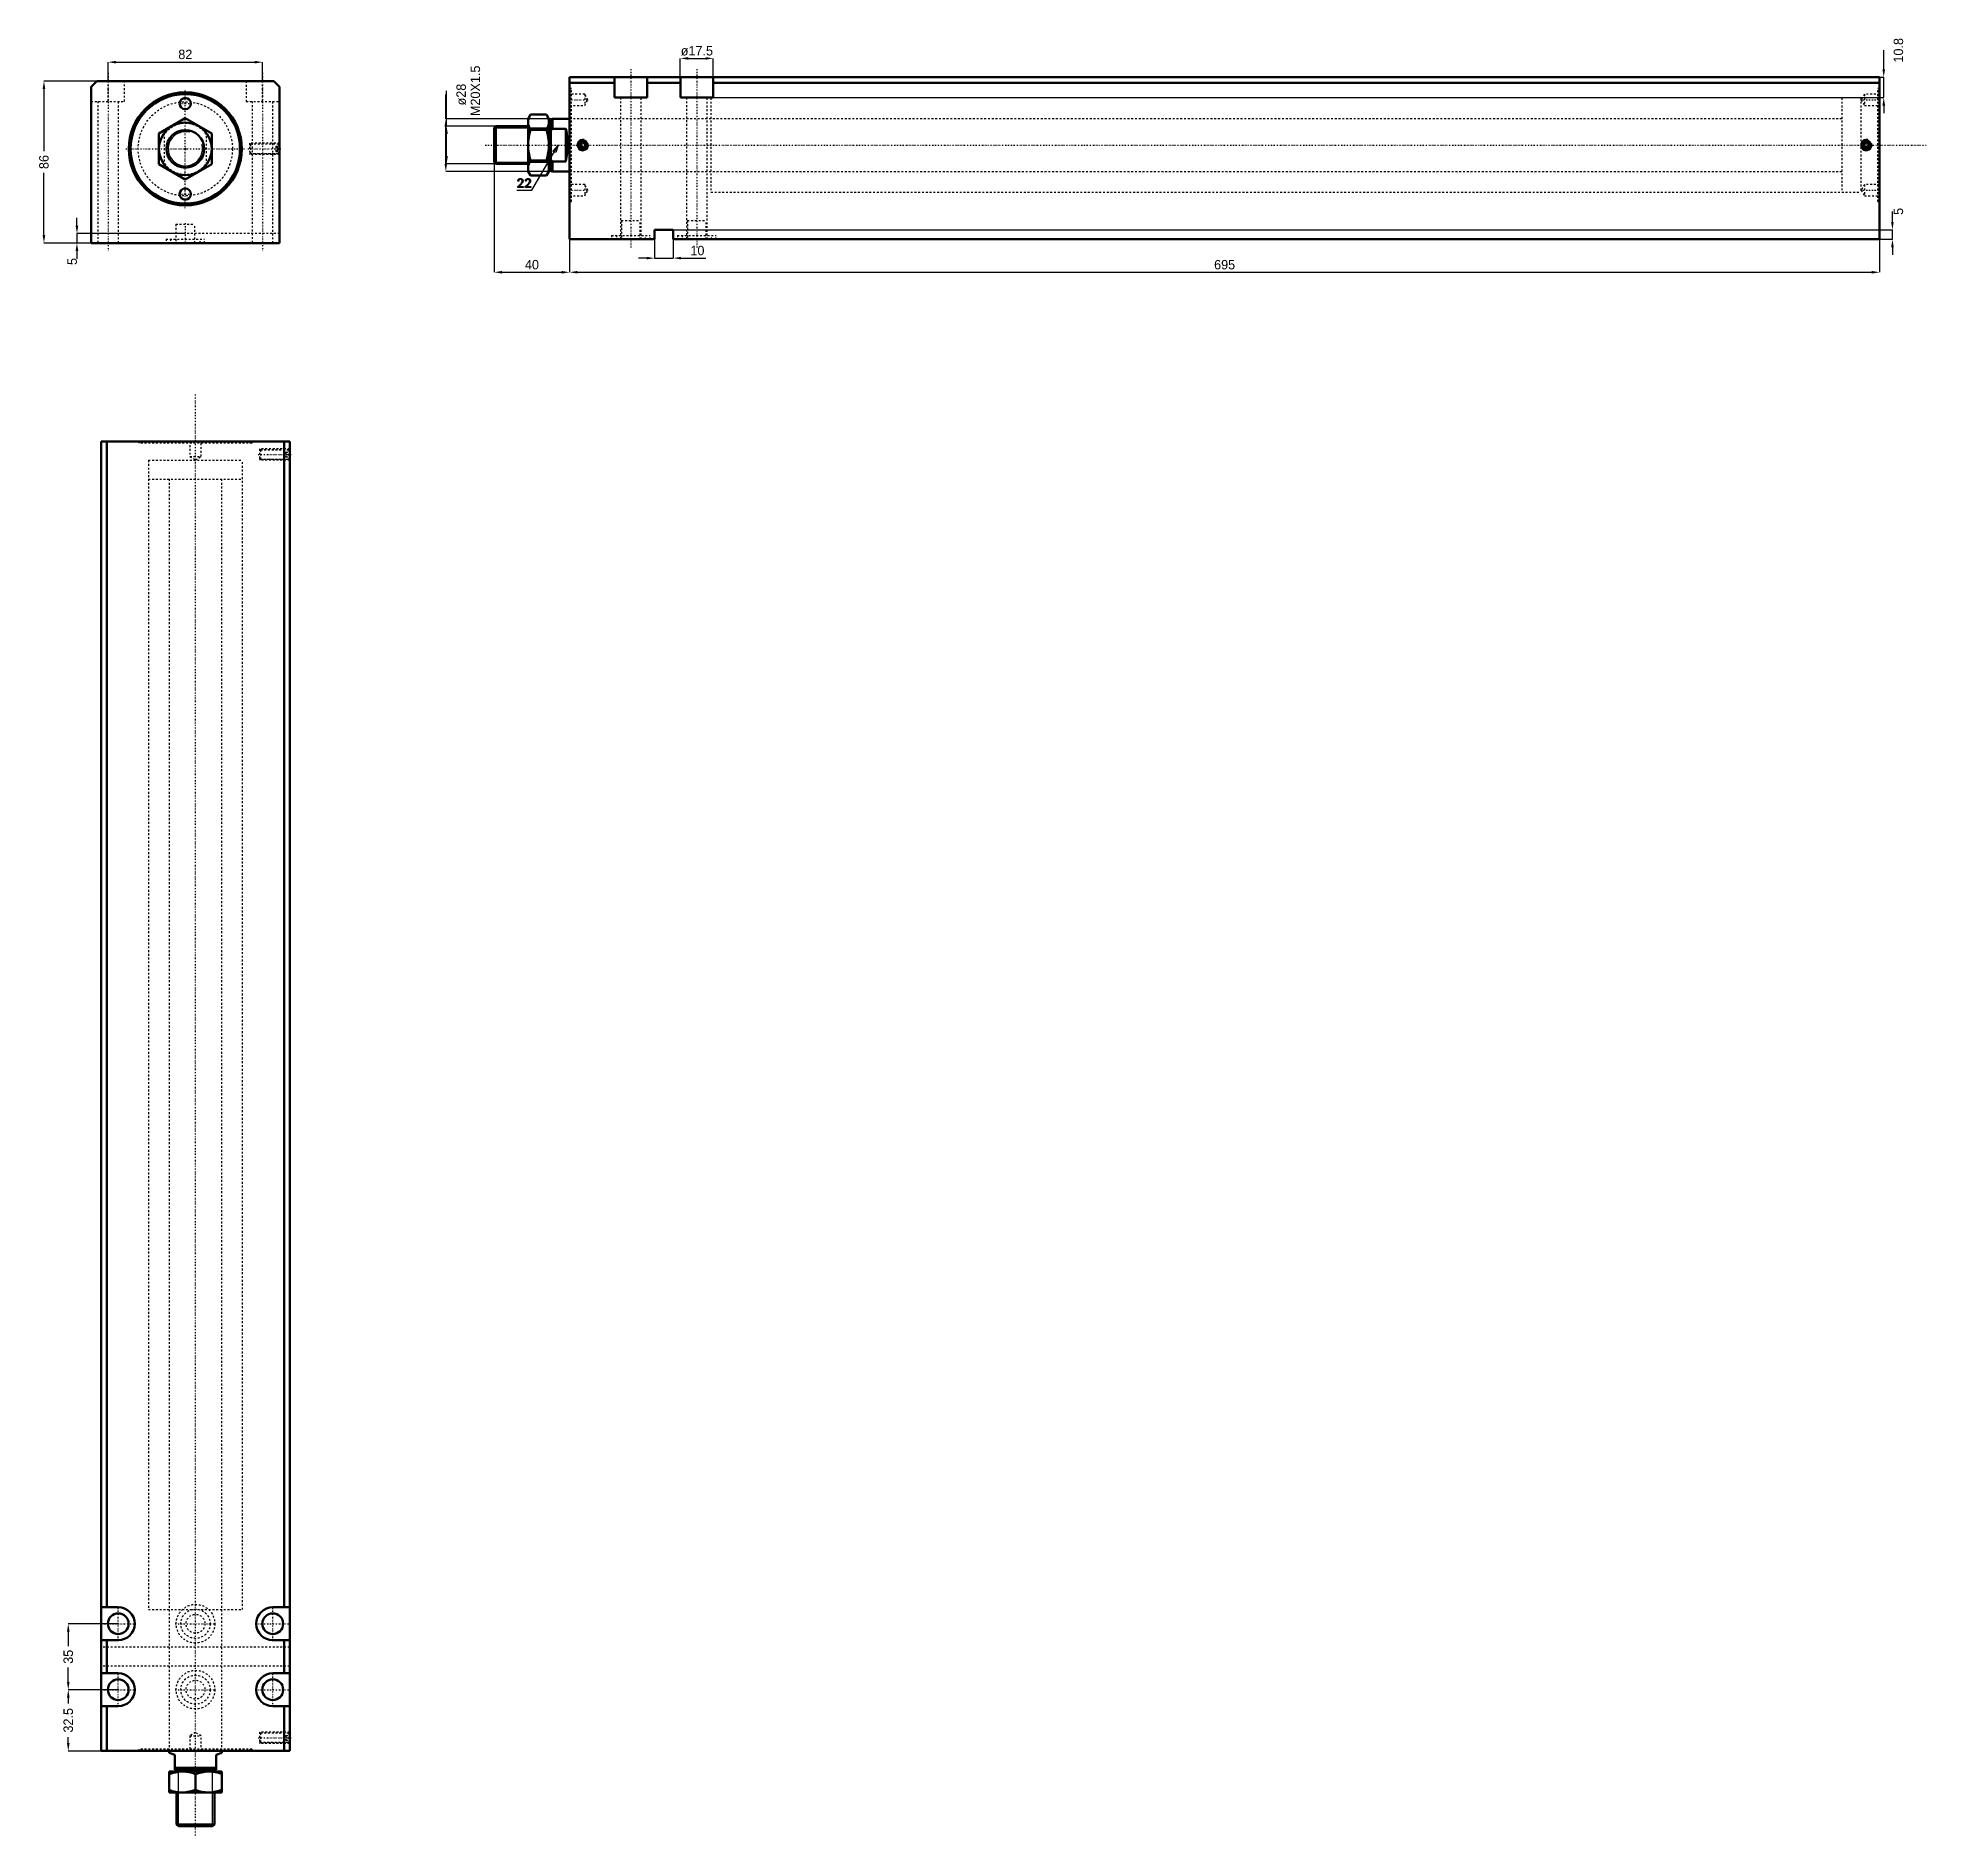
# Model space of a CAD drawing. Header units: millimetres. Extents: x -78 to 924, y -895 to 59.
import ezdxf

# ---------------------------------------------------------------- set-up
doc = ezdxf.new("R2010")
doc.units = ezdxf.units.MM
doc.linetypes.add('Center', pattern=[1.5, 0.45, -0.5, 0.05, -0.5])
doc.linetypes.add('Dashed', pattern=[2, 1, -1])
for name, color, linetype, lineweight in [('2d ConnectionPoints', 7, 'Continuous', 50), ('AM_0', 7, 'Continuous', 50), ('AM_5', 3, 'Continuous', 25), ('AM_7', 7, 'Center', 25), ('AM_9', 6, 'Dashed', 25)]:
    doc.layers.add(name, color=color, linetype=linetype, lineweight=lineweight)
doc.dimstyles.new('ISO-25', dxfattribs={"dimtxt": 2.5, "dimasz": 2.5, "dimexe": 1.25, "dimexo": 0.625, "dimtad": 1, "dimtxsty": 'Standard', "dimcen": 2.5, "dimadec": 0, "dimazin": 0, "dimtfac": 1, "dimtmove": 0, "dimatfit": 3, "dimfxl": 0, "dimarcsym": 0})

# ---------------------------------------------------------------- blocks, each defined once
blk = doc.blocks.new('1_JECX_MF_EXLA_50_600_0_rod__0_in_JECX_MF_160_EXLA_50_600_0__0')
at = {"layer": 'AM_0'}
for p, q in [((-14, 8.1), (0, 16.2)), ((0, 16.2), (14, 8.1)), ((-14, -8.1), (-14, 8.1)), ((14, 8.1), (14, -8.1)), ((0, -16.2), (-14, -8.1)), ((14, -8.1), (0, -16.2))]:
    blk.add_line(p, q, dxfattribs=at)
for radius in [14, 10]:
    blk.add_circle((0, 0), radius, dxfattribs=at)
at = {"layer": 'AM_5'}
blk.add_arc((0, 0), 9.08, 75, 15, dxfattribs=at)
at = {"layer": 'AM_9'}
for p, q in [((-11, -8.7), (-11, 8.7)), ((11, 8.7), (11, -8.7))]:
    blk.add_line(p, q, dxfattribs=at)
for start, end in [(35.4309, 144.5691), (215.4309, 324.5691)]:
    blk.add_arc((0, 0), 13.5, start, end, dxfattribs=at)
blk = doc.blocks.new('2_JECX_MF_EXLA_50_600_0_body__0_in_JECX_MF_160_EXLA_50_600_0__0')
at = {"layer": 'AM_0'}
for p, q in [((-47, 36), (-50, 33)), ((-50, 33), (-50, -50)), ((47, 36), (-47, 36)), ((50, 33), (47, 36)), ((50, -50), (50, 33)), ((-50, -50), (50, -50))]:
    blk.add_line(p, q, dxfattribs=at)
for centre, radius in [((0, 0), 30), ((0, 0), 29), ((0, 24), 3), ((0, -24), 3)]:
    blk.add_circle(centre, radius, dxfattribs=at)
at = {"layer": 'AM_5', "linetype": 'Dashed'}
for p, q in [((50, 3), (34, 3)), ((50, -3), (34, -3))]:
    blk.add_line(p, q, dxfattribs=at)
at = {"layer": 'AM_7'}
for p, q in [((-41, 40.3), (-41, -54.3)), ((41, 40.3), (41, -54.3)), ((0, -31.5), (0, 31.5)), ((-3.1, 24), (3.1, 24)), ((-31.5, 0), (31.5, 0)), ((33.2, 0), (50.8, 0)), ((-3.1, -24), (3.1, -24)), ((0, -39.5), (0, -50.5))]:
    blk.add_line(p, q, dxfattribs=at)
at = {"layer": 'AM_9'}
for p, q in [((-41, 25.2), (-41, 36)), ((-32.3, 25.2), (-32.3, 36)), ((32.3, 36), (32.3, 25.2)), ((41, 25.2), (41, 36)), ((-50, 25.2), (-32.3, 25.2)), ((-46.5, 25.2), (-46.5, -50)), ((-35.5, -50), (-35.5, 25.2)), ((32.3, 25.2), (50, 25.2)), ((35.5, 25.2), (35.5, -50)), ((46.5, -50), (46.5, 25.2)), ((34.5, 2.5), (34, 3)), ((34, 3), (34, -3)), ((49.5, 2.4), (34, 2.4)), ((49.5, 2.5), (34.5, 2.5)), ((34.5, 2.5), (34.5, -2.5)), ((48, 1.4), (50, 1.4)), ((48, 1.4), (48, -1.4)), ((48, 0.7), (50, 0.7)), ((50, 3), (49.5, 2.5)), ((49.5, 2.5), (49.5, -2.5)), ((50, 1.9), (49.5, 2.4)), ((49.5, 2.4), (49.5, -2.4)), ((34, -2.4), (49.5, -2.4)), ((34, -3), (34.5, -2.5)), ((34.5, -2.5), (49.5, -2.5)), ((48, -0.7), (50, -0.7)), ((48, -1.4), (50, -1.4)), ((49.5, -2.4), (50, -1.9)), ((49.5, -2.5), (50, -3)), ((-5, -40), (5, -40)), ((-5, -40), (-5, -50)), ((5, -50), (5, -40)), ((50, -45), (-50, -45)), ((-10.2, -47.9), (10.2, -47.9)), ((-10.2, -47.9), (-10.2, -50)), ((-7.8, -47.9), (-7.8, -50)), ((7.8, -50), (7.8, -47.9)), ((10.2, -50), (10.2, -47.9))]:
    blk.add_line(p, q, dxfattribs=at)
blk.add_circle((0, 0), 25, dxfattribs=at)
blk = doc.blocks.new('*D3')
at = {"layer": 'AM_5', "color": 0, "lineweight": -2}
for p, q in [((-41, 36), (-41, 46)), ((-36.8, 46), (36.8, 46)), ((41, 36), (41, 46))]:
    blk.add_line(p, q, dxfattribs=at)
at = {"layer": 'AM_5', "color": 0}
for points in [[(-36.8, 46.7), (-36.8, 45.3), (-41, 46)], [(36.8, 45.3), (36.8, 46.7), (41, 46)]]:
    blk.add_solid(points, dxfattribs=at)
at = {"layer": 'Defpoints', "color": 0}
for p in [(41, 46), (-41, 36), (41, 36)]:
    blk.add_point(p, dxfattribs=at)
at = {"layer": 'AM_5', "color": 0, "insert": (0, 50.1), "char_height": 5, "attachment_point": 5}
blk.add_mtext('82', dxfattribs=at)
blk = doc.blocks.new('*D4')
at = {"layer": 'AM_5', "color": 0, "lineweight": -2}
for p, q in [((-47, 36), (-75, 36)), ((-75, 31.8), (-75, -1.3)), ((-75, -45.8), (-75, -12.7)), ((-50, -50), (-75, -50))]:
    blk.add_line(p, q, dxfattribs=at)
at = {"layer": 'AM_5', "color": 0}
for points in [[(-74.3, 31.8), (-75.7, 31.8), (-75, 36)], [(-75.7, -45.8), (-74.3, -45.8), (-75, -50)]]:
    blk.add_solid(points, dxfattribs=at)
at = {"layer": 'Defpoints', "color": 0}
for p in [(-47, 36), (-75, -50), (-50, -50)]:
    blk.add_point(p, dxfattribs=at)
at = {"layer": 'AM_5', "color": 0, "insert": (-75, -7), "char_height": 5, "attachment_point": 5, "rotation": 90}
blk.add_mtext('86', dxfattribs=at)
blk = doc.blocks.new('*D5')
at = {"layer": 'AM_5', "color": 0, "lineweight": -2}
for p, q in [((-57.5, -40.8), (-57.5, -36.7)), ((0, -45), (-57.5, -45)), ((-57.5, -45), (-57.5, -50)), ((-50, -50), (-57.5, -50)), ((-57.5, -54.2), (-57.5, -58.3))]:
    blk.add_line(p, q, dxfattribs=at)
at = {"layer": 'AM_5', "color": 0}
for points in [[(-58.2, -40.8), (-56.8, -40.8), (-57.5, -45)], [(-56.8, -54.2), (-58.2, -54.2), (-57.5, -50)]]:
    blk.add_solid(points, dxfattribs=at)
at = {"layer": 'Defpoints', "color": 0}
for p in [(-57.5, -50), (-50, -50), (0, -45)]:
    blk.add_point(p, dxfattribs=at)
at = {"layer": 'AM_5', "color": 0, "insert": (-60, -59.8), "char_height": 5, "attachment_point": 5, "rotation": 90}
blk.add_mtext('5', dxfattribs=at)
blk = doc.blocks.new('1_JECX_MF_EXLA_50_600_0_rod__0_in_JECX_MF_160_EXLA_50_600_0__4')
at = {"layer": 'AM_0'}
for p, q in [((-14, 0), (-14, -1)), ((14, -1), (14, 0)), ((-11, -2), (-14, -1)), ((-11, -10), (-11, -2)), ((-11, -9), (11, -9)), ((-11, -10), (11, -10)), ((-9.1, -10), (-10, -10.9)), ((10, -10.9), (9.1, -10)), ((14, -1), (11, -2)), ((11, -2), (11, -10)), ((14, -11), (-14, -11)), ((-14, -22), (-14, -11)), ((-10, -10.9), (10, -10.9)), ((-10, -10.9), (-10, -11)), ((0, -20.7), (0, -12.3)), ((10, -11), (10, -10.9)), ((14, -11), (14, -22)), ((14, -22), (-14, -22)), ((-10, -22), (-10, -39.1)), ((10, -39.1), (10, -22)), ((-10, -39.1), (-9.1, -40)), ((-10, -39.1), (10, -39.1)), ((-9.1, -40), (9.1, -40)), ((9.1, -40), (10, -39.1))]:
    blk.add_line(p, q, dxfattribs=at)
for points in [[(-7, -11), (-7.5, -11), (-9.1, -11.1), (-10.8, -11.4), (-12.4, -11.8), (-14, -12.3)], [(0, -12.3), (-1.7, -11.7), (-3.4, -11.3), (-5.2, -11.1), (-7, -11)], [(7, -11), (6.5, -11), (4.9, -11.1), (3.2, -11.4), (1.6, -11.8), (0, -12.3)], [(14, -12.3), (12.3, -11.7), (10.6, -11.3), (8.8, -11.1), (7, -11)], [(-14, -20.7), (-12.3, -21.3), (-10.6, -21.7), (-8.8, -21.9), (-7, -22)], [(-7, -22), (-6.5, -22), (-4.9, -21.9), (-3.2, -21.6), (-1.6, -21.2), (0, -20.7)], [(0, -20.7), (1.7, -21.3), (3.4, -21.7), (5.2, -21.9), (7, -22)], [(7, -22), (7.5, -22), (9.1, -21.9), (10.8, -21.6), (12.4, -21.2), (14, -20.7)]]:
    blk.add_lwpolyline(points, dxfattribs=at)
at = {"layer": 'AM_5'}
for p, q in [((-9.1, -40), (-9.1, -10)), ((9.1, -40), (9.1, -10))]:
    blk.add_line(p, q, dxfattribs=at)
at = {"layer": 'AM_7'}
blk.add_line((0, -44.8), (0, 719.8), dxfattribs=at)
at = {"layer": 'AM_9'}
for p, q in [((-25, 685), (25, 685)), ((-25, 685), (-25, 675)), ((25, 675), (25, 685)), ((-25, 675), (25, 675)), ((-14, 675), (-14, 0)), ((14, 0), (14, 675))]:
    blk.add_line(p, q, dxfattribs=at)
blk = doc.blocks.new('2_JECX_MF_EXLA_50_600_0_body__0_in_JECX_MF_160_EXLA_50_600_0__4')
at = {"layer": 'AM_0'}
for p, q in [((50, 695), (-50, 695)), ((-50, 695), (-50, 0)), ((-47, 695), (-47, 76.25)), ((47, 695), (47, 76.25)), ((50, 695), (50, 0)), ((-41, 76.25), (-50, 76.25)), ((50, 76.25), (41, 76.25)), ((-50, 58.75), (-41, 58.75)), ((-47, 58.75), (-47, 41.25)), ((41, 58.75), (50, 58.75)), ((47, 58.75), (47, 41.25)), ((-41, 41.25), (-50, 41.25)), ((50, 41.25), (41, 41.25)), ((-50, 23.75), (-41, 23.75)), ((-47, 23.75), (-47, 0)), ((41, 23.75), (50, 23.75)), ((47, 23.75), (47, 0)), ((50, 0), (-50, 0))]:
    blk.add_line(p, q, dxfattribs=at)
for centre in [(-41, 67.5), (41, 67.5), (-41, 32.5), (41, 32.5)]:
    blk.add_circle(centre, 5.5, dxfattribs=at)
for centre, start, end in [((-41, 67.5), 270, 90), ((41, 67.5), 90, 270), ((-41, 32.5), 270, 90), ((41, 32.5), 90, 270)]:
    blk.add_arc(centre, 8.75, start, end, dxfattribs=at)
at = {"layer": 'AM_5', "linetype": 'Dashed'}
for p, q in [((50, 691), (34, 691)), ((50, 685), (34, 685)), ((50, 10), (34, 10)), ((50, 4), (34, 4))]:
    blk.add_line(p, q, dxfattribs=at)
at = {"layer": 'AM_7'}
for p, q in [((33.2, 688), (50.8, 688)), ((-41, 58.3125), (-41, 76.6875)), ((41, 58.3125), (41, 76.6875)), ((-50.1875, 67.5), (-31.8125, 67.5)), ((-10.7625, 67.5), (10.7625, 67.5)), ((31.8125, 67.5), (50.1875, 67.5)), ((-41, 23.3125), (-41, 41.6875)), ((41, 23.3125), (41, 41.6875)), ((-50.1875, 32.5), (-31.8125, 32.5)), ((-10.7625, 32.5), (10.7625, 32.5)), ((31.8125, 32.5), (50.1875, 32.5)), ((33.2, 7), (50.8, 7))]:
    blk.add_line(p, q, dxfattribs=at)
at = {"layer": 'AM_9'}
for p, q in [((-30, 695), (-30, 694)), ((30, 694), (-30, 694)), ((-29, 695), (-29, 694)), ((-3, 695), (-3, 687)), ((3, 687), (3, 695)), ((29, 694), (29, 695)), ((30, 694), (30, 695)), ((-25, 685), (25, 685)), ((-25, 685), (-25, 75)), ((-3, 687), (3, 687)), ((-3, 687), (0, 685.2679)), ((0, 685.2679), (3, 687)), ((25, 75), (25, 685)), ((34, 691), (34, 685)), ((34.5415, 690.4585), (34, 691)), ((49.5, 690.4), (34, 690.4)), ((34, 685.6), (49.5, 685.6)), ((34, 685), (34.5415, 685.5415)), ((49.4585, 690.4585), (34.5415, 690.4585)), ((34.5415, 690.4585), (34.5415, 685.5415)), ((34.5415, 685.5415), (49.4585, 685.5415)), ((48, 689.25), (50, 689.25)), ((48, 689.25), (48, 686.75)), ((48, 688), (50, 688)), ((48, 686.75), (50, 686.75)), ((50, 691), (49.4585, 690.4585)), ((49.4585, 690.4585), (49.4585, 685.5415)), ((49.4585, 685.5415), (50, 685)), ((49.5, 690.4), (49.5, 685.6)), ((50, 689.9), (49.5, 690.4)), ((49.5, 685.6), (50, 686.1)), ((-25, 75), (25, 75)), ((-14, 75), (-14, 0)), ((14, 0), (14, 75)), ((50, 55), (-50, 55)), ((50, 45), (-50, 45)), ((30, 1), (-30, 1)), ((-30, 1), (-30, 0)), ((-29, 1), (-29, 0)), ((0, 9.7321), (-3, 8)), ((-3, 8), (-3, 0)), ((-3, 8), (3, 8)), ((3, 8), (0, 9.7321)), ((3, 0), (3, 8)), ((29, 0), (29, 1)), ((30, 0), (30, 1)), ((34, 10), (34, 4)), ((34.5415, 9.4585), (34, 10)), ((49.5, 9.4), (34, 9.4)), ((34, 4.6), (49.5, 4.6)), ((34, 4), (34.5415, 4.5415)), ((49.4585, 9.4585), (34.5415, 9.4585)), ((34.5415, 9.4585), (34.5415, 4.5415)), ((34.5415, 4.5415), (49.4585, 4.5415)), ((48, 8.25), (50, 8.25)), ((48, 8.25), (48, 5.75)), ((48, 7), (50, 7)), ((48, 5.75), (50, 5.75)), ((50, 10), (49.4585, 9.4585)), ((49.4585, 9.4585), (49.4585, 4.5415)), ((49.4585, 4.5415), (50, 4)), ((50, 8.9), (49.5, 9.4)), ((49.5, 9.4), (49.5, 4.6)), ((49.5, 4.6), (50, 5.1))]:
    blk.add_line(p, q, dxfattribs=at)
for centre, radius in [((0, 67.5), 10.25), ((0, 67.5), 7.75), ((0, 67.5), 5), ((0, 32.5), 10.25), ((0, 32.5), 7.75), ((0, 32.5), 5)]:
    blk.add_circle(centre, radius, dxfattribs=at)
blk = doc.blocks.new('*D11')
at = {"layer": 'AM_5', "color": 0, "lineweight": -2}
for p, q in [((-35.6, -782.8), (-62.1, -782.8)), ((-62.1, -786.9), (-62.1, -794.6)), ((-62.1, -813.6), (-62.1, -805.9)), ((-35.6, -817.8), (-62.1, -817.8))]:
    blk.add_line(p, q, dxfattribs=at)
at = {"layer": 'AM_5', "color": 0}
for points in [[(-62.8, -786.9), (-61.4, -786.9), (-62.1, -782.8)], [(-62.8, -813.6), (-61.4, -813.6), (-62.1, -817.8)]]:
    blk.add_solid(points, dxfattribs=at)
at = {"layer": 'Defpoints', "color": 0}
for p in [(-62.1, -782.8), (-35.6, -782.8), (-35.6, -817.8)]:
    blk.add_point(p, dxfattribs=at)
at = {"layer": 'AM_5', "color": 0, "insert": (-62.1, -800.3), "char_height": 5, "attachment_point": 5, "rotation": 90}
blk.add_mtext('35', dxfattribs=at)
blk = doc.blocks.new('*D12')
at = {"layer": 'AM_5', "color": 0, "lineweight": -2}
for p, q in [((-35.6, -817.8), (-62.1, -817.8)), ((-62.1, -821.9), (-62.1, -825)), ((-62.1, -846.1), (-62.1, -843)), ((-44.6, -850.3), (-62.1, -850.3))]:
    blk.add_line(p, q, dxfattribs=at)
at = {"layer": 'AM_5', "color": 0}
for points in [[(-62.8, -821.9), (-61.4, -821.9), (-62.1, -817.8)], [(-62.8, -846.1), (-61.4, -846.1), (-62.1, -850.3)]]:
    blk.add_solid(points, dxfattribs=at)
at = {"layer": 'Defpoints', "color": 0}
for p in [(-35.6, -817.8), (-62.1, -850.3), (-44.6, -850.3)]:
    blk.add_point(p, dxfattribs=at)
at = {"layer": 'AM_5', "color": 0, "insert": (-62.1, -834), "char_height": 5, "attachment_point": 5, "rotation": 90}
blk.add_mtext('32.5', dxfattribs=at)
blk = doc.blocks.new('1_JECX_MF_EXLA_50_600_0_rod__0_in_JECX_MF_160_EXLA_50_600_0__2')
at = {"layer": 'AM_0'}
for p, q in [((-20.7, 16.2), (-22, 14)), ((-22, 14), (-22, -14)), ((-20.7, 16.2), (-12.3, 16.2)), ((-11, 14), (-12.3, 16.2)), ((-11, 14), (-11, -14)), ((-9, 14), (-10, 13.5)), ((-10, 13.5), (-10, -13.5)), ((0, 14), (-9, 14)), ((-9, 14), (-9, 8.7)), ((-39.1, 10), (-40, 9.1)), ((-40, 9.1), (-40, -9.1)), ((-22, 10), (-39.1, 10)), ((-39.1, 10), (-39.1, -10)), ((-20.7, 8.1), (-12.3, 8.1)), ((-10.9, 10), (-11, 10)), ((-10, 9.1), (-10.9, 10)), ((-10.9, 10), (-10.9, -10)), ((-9, 8.7), (-10, 7.8)), ((-2, 8.7), (-9, 8.7)), ((-2, 8.7), (-2, -8.7)), ((-40, -9.1), (-39.1, -10)), ((-39.1, -10), (-22, -10)), ((-20.7, -8.1), (-12.3, -8.1)), ((-11, -10), (-10.9, -10)), ((-10.9, -10), (-10, -9.1)), ((-9, -8.7), (-2, -8.7)), ((-9, -8.7), (-9, -14)), ((-22, -14), (-20.7, -16.2)), ((-20.7, -16.2), (-12.3, -16.2)), ((-12.3, -16.2), (-11, -14)), ((-10, -13.5), (-9, -14)), ((-9, -14), (0, -14))]:
    blk.add_line(p, q, dxfattribs=at)
for points in [[(-20.7, 16.2), (-21.3, 15.2), (-21.7, 14.2), (-21.9, 13.2), (-22, 12.1)], [(-22, 12.1), (-22, 11.8), (-21.9, 10.9), (-21.6, 10), (-21.2, 9), (-20.7, 8.1)], [(-11, 12.1), (-11, 12.4), (-11.1, 13.4), (-11.4, 14.3), (-11.8, 15.2), (-12.3, 16.2)], [(-12.3, 8.1), (-11.7, 9.1), (-11.3, 10.1), (-11.1, 11.1), (-11, 12.1)], [(-20.7, 8.1), (-21.3, 6.1), (-21.7, 4.1), (-21.9, 2.1), (-22, 0)], [(-22, 0), (-22, 0), (-21.9, -2), (-21.7, -4.1), (-21.3, -6.1), (-20.7, -8.1)], [(-11, 0), (-11, 0), (-11.1, 2), (-11.3, 4.1), (-11.7, 6.1), (-12.3, 8.1)], [(-12.3, -8.1), (-11.7, -6.1), (-11.3, -4.1), (-11.1, -2.1), (-11, 0)], [(-2, -8.7), (-1.8, -7.7), (-1.6, -6.6), (-1.4, -5.5), (-1.3, -4.4), (-1.1, -3.2), (-1.1, -2), (-1, -0.8), (-1, 0.4), (-1.1, 1.7), (-1.1, 2.9), (-1.2, 4), (-1.4, 5.2), (-1.5, 6.3), (-1.7, 7.4), (-1.9, 8.4), (-2, 8.7)], [(-20.7, -8.1), (-21.3, -9.1), (-21.7, -10.1), (-21.9, -11.1), (-22, -12.1)], [(-11, -12.1), (-11, -11.8), (-11.1, -10.9), (-11.4, -10), (-11.8, -9), (-12.3, -8.1)], [(-10, -7.8), (-10, -7.9), (-9, -8.7)], [(-22, -12.1), (-22, -12.4), (-21.9, -13.4), (-21.6, -14.3), (-21.2, -15.2), (-20.7, -16.2)], [(-12.3, -16.2), (-11.7, -15.2), (-11.3, -14.2), (-11.1, -13.2), (-11, -12.1)]]:
    blk.add_lwpolyline(points, dxfattribs=at)
at = {"layer": 'AM_5'}
for p, q in [((-40, 9.1), (-10, 9.1)), ((-40, -9.1), (-10, -9.1))]:
    blk.add_line(p, q, dxfattribs=at)
at = {"layer": 'AM_7'}
blk.add_line((-44.8, 0), (719.8, 0), dxfattribs=at)
at = {"layer": 'AM_9'}
for p, q in [((685, 25), (675, 25)), ((675, 25), (675, -25)), ((685, 25), (685, -25)), ((675, 14), (0, 14)), ((0, -14), (675, -14)), ((675, -25), (685, -25))]:
    blk.add_line(p, q, dxfattribs=at)
blk = doc.blocks.new('2_JECX_MF_EXLA_50_600_0_body__0_in_JECX_MF_160_EXLA_50_600_0__2')
at = {"layer": 'AM_0'}
for p, q in [((695, 36), (0, 36)), ((0, -50), (0, 36)), ((23.8, 33), (0, 33)), ((23.8, 36), (23.8, 25.2)), ((41.2, 25.2), (41.2, 36)), ((58.8, 33), (41.2, 33)), ((58.8, 36), (58.8, 25.2)), ((76.2, 25.2), (76.2, 36)), ((695, 33), (76.2, 33)), ((695, -50), (695, 36)), ((23.8, 25.2), (41.2, 25.2)), ((58.8, 25.2), (76.2, 25.2)), ((7, 1.4), (5.7, 0.7)), ((5.7, 0.7), (5.7, -0.7)), ((8.2, 0.7), (7, 1.4)), ((8.2, -0.7), (8.2, 0.7)), ((688, 1.4), (686.8, 0.7)), ((686.8, 0.7), (686.8, -0.7)), ((689.2, 0.7), (688, 1.4)), ((689.2, -0.7), (689.2, 0.7)), ((5.7, -0.7), (7, -1.4)), ((7, -1.4), (8.2, -0.7)), ((686.8, -0.7), (688, -1.4)), ((688, -1.4), (689.2, -0.7)), ((45, -50), (0, -50)), ((45, -45), (45, -50)), ((55, -45), (45, -45)), ((55, -50), (55, -45)), ((695, -50), (55, -50))]:
    blk.add_line(p, q, dxfattribs=at)
for centre, radius in [((7, 0), 2.46), ((7, 0), 2.4), ((7, 0), 1.9), ((688, 0), 2.46), ((688, 0), 2.4), ((688, 0), 1.9)]:
    blk.add_circle(centre, radius, dxfattribs=at)
at = {"layer": 'AM_5'}
for centre in [(7, 0), (688, 0)]:
    blk.add_arc(centre, 3, 75, 15, dxfattribs=at)
at = {"layer": 'AM_7'}
for p, q in [((32.5, 40.3), (32.5, -54.3)), ((67.5, 40.3), (67.5, -54.3)), ((-0.5, 24), (10.2, 24)), ((684.8, 24), (695.5, 24)), ((7, -3.2), (7, 3.1)), ((688, -3.2), (688, 3.1)), ((-0.5, -24), (10.2, -24)), ((684.8, -24), (695.5, -24))]:
    blk.add_line(p, q, dxfattribs=at)
at = {"layer": 'AM_9'}
for p, q in [((1, 30), (0, 30)), ((1, 29), (0, 29)), ((8, 27), (0, 27)), ((0, 21), (8, 21)), ((1, -30), (1, 30)), ((9.7, 24), (8, 27)), ((8, 27), (8, 21)), ((8, 21), (9.7, 24)), ((27, 25.2), (27, -50)), ((38, -50), (38, 25.2)), ((62, 25.2), (62, -50)), ((73, -50), (73, 25.2)), ((685, 25), (75, 25)), ((75, 25), (75, -25)), ((685, 25), (685, -25)), ((687, 27), (685.3, 24)), ((685.3, 24), (687, 21)), ((695, 27), (687, 27)), ((687, 27), (687, 21)), ((687, 21), (695, 21)), ((694, -30), (694, 30)), ((695, 30), (694, 30)), ((695, 29), (694, 29)), ((75, 14), (0, 14)), ((0, -14), (75, -14)), ((8, -21), (0, -21)), ((0, -27), (8, -27)), ((0, -29), (1, -29)), ((0, -30), (1, -30)), ((9.7, -24), (8, -21)), ((8, -21), (8, -27)), ((8, -27), (9.7, -24)), ((75, -25), (685, -25)), ((687, -21), (685.3, -24)), ((685.3, -24), (687, -27)), ((695, -21), (687, -21)), ((687, -21), (687, -27)), ((687, -27), (695, -27)), ((694, -29), (695, -29)), ((694, -30), (695, -30)), ((27.5, -40), (37.5, -40)), ((27.5, -40), (27.5, -50)), ((37.5, -50), (37.5, -40)), ((62.5, -40), (72.5, -40)), ((62.5, -40), (62.5, -50)), ((72.5, -50), (72.5, -40)), ((22.2, -47.9), (42.8, -47.9)), ((22.2, -47.9), (22.2, -50)), ((24.8, -47.9), (24.8, -50)), ((40.2, -50), (40.2, -47.9)), ((42.8, -50), (42.8, -47.9)), ((57.2, -47.9), (77.8, -47.9)), ((57.2, -47.9), (57.2, -50)), ((59.8, -47.9), (59.8, -50)), ((75.3, -50), (75.3, -47.9)), ((77.8, -50), (77.8, -47.9))]:
    blk.add_line(p, q, dxfattribs=at)
blk = doc.blocks.new('*D24')
at = {"layer": 'AM_5', "color": 0, "lineweight": -2}
for p, q in [((262.6, 38), (262.6, 48)), ((266.8, 48), (276, 48)), ((280.1, 38), (280.1, 48))]:
    blk.add_line(p, q, dxfattribs=at)
at = {"layer": 'AM_5', "color": 0}
for points in [[(266.8, 48.7), (266.8, 47.3), (262.6, 48)], [(276, 48.7), (276, 47.3), (280.1, 48)]]:
    blk.add_solid(points, dxfattribs=at)
at = {"layer": 'Defpoints', "color": 0}
for p in [(280.1, 48), (262.6, 38), (280.1, 38)]:
    blk.add_point(p, dxfattribs=at)
at = {"layer": 'AM_5', "color": 0, "insert": (271.4, 52), "char_height": 5, "attachment_point": 5}
blk.add_mtext('ø17.5', dxfattribs=at)
blk = doc.blocks.new('*D25')
at = {"layer": 'AM_5', "color": 0, "lineweight": -2}
for p, q in [((901.1, 42.2), (901.1, 52.3)), ((280.1, 38), (901.1, 38)), ((901.1, 27.2), (901.1, 38)), ((280.1, 27.2), (901.1, 27.2)), ((901.1, 23), (901.1, 18.9))]:
    blk.add_line(p, q, dxfattribs=at)
at = {"layer": 'AM_5', "color": 0}
for points in [[(900.4, 42.2), (901.8, 42.2), (901.1, 38)], [(900.4, 23), (901.8, 23), (901.1, 27.2)]]:
    blk.add_solid(points, dxfattribs=at)
at = {"layer": 'Defpoints', "color": 0}
for p in [(280.1, 38), (901.1, 38), (280.1, 27.2)]:
    blk.add_point(p, dxfattribs=at)
at = {"layer": 'AM_5', "color": 0, "insert": (908.9, 52.3), "char_height": 5, "attachment_point": 5, "rotation": 90}
blk.add_mtext('10.8', dxfattribs=at)
blk = doc.blocks.new('*D26')
at = {"layer": 'AM_5', "color": 0, "lineweight": -2}
for p, q in [((203.9, -48), (203.9, -65.5)), ((898.9, -48), (898.9, -65.5)), ((208, -65.5), (894.7, -65.5))]:
    blk.add_line(p, q, dxfattribs=at)
at = {"layer": 'AM_5', "color": 0}
for points in [[(208, -64.8), (208, -66.2), (203.9, -65.5)], [(894.7, -64.8), (894.7, -66.2), (898.9, -65.5)]]:
    blk.add_solid(points, dxfattribs=at)
at = {"layer": 'Defpoints', "color": 0}
for p in [(203.9, -48), (898.9, -48), (898.9, -65.5)]:
    blk.add_point(p, dxfattribs=at)
at = {"layer": 'AM_5', "color": 0, "insert": (551.4, -61.5), "char_height": 5, "attachment_point": 5}
blk.add_mtext('695', dxfattribs=at)
blk = doc.blocks.new('*D27')
at = {"layer": 'AM_5', "color": 0, "lineweight": -2}
for p, q in [((163.9, 2), (163.9, -65.5)), ((203.9, -48), (203.9, -65.5)), ((168, -65.5), (199.7, -65.5))]:
    blk.add_line(p, q, dxfattribs=at)
at = {"layer": 'AM_5', "color": 0}
for points in [[(168, -64.8), (168, -66.2), (163.9, -65.5)], [(199.7, -64.8), (199.7, -66.2), (203.9, -65.5)]]:
    blk.add_solid(points, dxfattribs=at)
at = {"layer": 'Defpoints', "color": 0}
for p in [(163.9, 2), (203.9, -48), (203.9, -65.5)]:
    blk.add_point(p, dxfattribs=at)
at = {"layer": 'AM_5', "color": 0, "insert": (183.9, -61.5), "char_height": 5, "attachment_point": 5}
blk.add_mtext('40', dxfattribs=at)
blk = doc.blocks.new('*D28')
at = {"layer": 'AM_5', "color": 0, "lineweight": -2}
for p, q in [((138.2, 16), (138.2, 28.8)), ((194.9, 16), (138.2, 16)), ((138.2, -7.8), (138.2, 11.8)), ((194.9, -12), (138.2, -12))]:
    blk.add_line(p, q, dxfattribs=at)
at = {"layer": 'AM_5', "color": 0}
for points in [[(137.5, 11.8), (138.9, 11.8), (138.2, 16)], [(137.5, -7.8), (138.9, -7.8), (138.2, -12)]]:
    blk.add_solid(points, dxfattribs=at)
at = {"layer": 'Defpoints', "color": 0}
for p in [(138.2, 16), (194.9, 16), (194.9, -12)]:
    blk.add_point(p, dxfattribs=at)
at = {"layer": 'AM_5', "color": 0, "insert": (146.4, 28.8), "char_height": 5, "attachment_point": 5, "rotation": 90}
blk.add_mtext('ø28', dxfattribs=at)
blk = doc.blocks.new('*D29')
at = {"layer": 'AM_5', "color": 0, "lineweight": -2}
for p, q in [((138.6, 12), (138.6, 30.8)), ((164.8, 12), (138.6, 12)), ((138.6, -3.8), (138.6, 7.8)), ((164.9, -8), (138.6, -8))]:
    blk.add_line(p, q, dxfattribs=at)
at = {"layer": 'AM_5', "color": 0}
for points in [[(137.9, 7.8), (139.3, 7.8), (138.6, 12)], [(137.9, -3.8), (139.3, -3.8), (138.6, -8)]]:
    blk.add_solid(points, dxfattribs=at)
at = {"layer": 'Defpoints', "color": 0}
for p in [(138.6, 12), (164.8, 12), (164.9, -8)]:
    blk.add_point(p, dxfattribs=at)
at = {"layer": 'AM_5', "color": 0, "insert": (153.9, 30.8), "char_height": 5, "attachment_point": 5, "rotation": 90}
blk.add_mtext('M20X1.5', dxfattribs=at)
blk = doc.blocks.new('*D30')
at = {"layer": 'AM_5', "color": 0, "lineweight": -2}
for p, q in [((248.9, -43), (248.9, -58)), ((258.9, -48), (258.9, -58)), ((244.7, -58), (240.5, -58)), ((248.9, -58), (258.9, -58)), ((263, -58), (276.1, -58))]:
    blk.add_line(p, q, dxfattribs=at)
at = {"layer": 'AM_5', "color": 0}
for points in [[(244.7, -57.3), (244.7, -58.7), (248.9, -58)], [(263, -57.3), (263, -58.7), (258.9, -58)]]:
    blk.add_solid(points, dxfattribs=at)
at = {"layer": 'Defpoints', "color": 0}
for p in [(248.9, -43), (258.9, -48), (258.9, -58)]:
    blk.add_point(p, dxfattribs=at)
at = {"layer": 'AM_5', "color": 0, "insert": (271.7, -54), "char_height": 5, "attachment_point": 5}
blk.add_mtext('10', dxfattribs=at)
blk = doc.blocks.new('*D31')
at = {"layer": 'AM_5', "color": 0, "lineweight": -2}
for p, q in [((905.7, -38.8), (905.7, -33.2)), ((248.9, -43), (905.7, -43)), ((258.9, -48), (905.7, -48)), ((905.7, -48), (905.7, -43)), ((905.7, -52.2), (905.7, -56.3))]:
    blk.add_line(p, q, dxfattribs=at)
at = {"layer": 'AM_5', "color": 0}
for points in [[(905, -38.8), (906.4, -38.8), (905.7, -43)], [(905, -52.2), (906.4, -52.2), (905.7, -48)]]:
    blk.add_solid(points, dxfattribs=at)
at = {"layer": 'Defpoints', "color": 0}
for p in [(248.9, -43), (258.9, -48), (905.7, -48)]:
    blk.add_point(p, dxfattribs=at)
at = {"layer": 'AM_5', "color": 0, "insert": (908.9, -33.2), "char_height": 5, "attachment_point": 5, "rotation": 90}
blk.add_mtext('5', dxfattribs=at)

msp = doc.modelspace()

# ---------------------------------------------------------------- linework, layer by layer
at = {"layer": '2d ConnectionPoints'}
for p in [(0, 0), (203.882, 1.997), (5.405, -850.251)]:
    msp.add_point(p, dxfattribs=at)
at = {"layer": 'AM_5'}
for p, q in [((183.882, -22.003), (197.882, 1.997)), ((175.882, -22.003), (183.882, -22.003))]:
    msp.add_line(p, q, dxfattribs=at)
for points in [[(197.882, 1.997), (196.503, -2.022), (195.063, -1.182), (197.882, 1.997)], [(176.529, -19.892), (176.529, -19.892), (176.743, -19.696), (177.048, -19.41), (177.048, -19.41), (177.334, -19.134), (177.514, -18.954), (177.514, -18.954), (177.686, -18.773), (177.933, -18.489), (177.933, -18.489), (178.166, -18.189), (178.313, -17.981), (178.313, -17.981), (178.443, -17.773), (178.584, -17.477), (178.584, -17.477), (178.66, -17.2), (178.674, -17.025), (178.674, -17.025), (178.67, -16.927), (178.646, -16.789), (178.646, -16.789), (178.603, -16.66), (178.563, -16.58), (178.563, -16.58), (178.516, -16.506), (178.432, -16.407), (178.432, -16.407), (178.334, -16.324), (178.26, -16.278), (178.26, -16.278), (178.18, -16.239), (178.054, -16.197), (178.054, -16.197), (177.92, -16.175), (177.826, -16.171), (177.826, -16.171), (177.721, -16.175), (177.574, -16.198), (177.574, -16.198), (177.437, -16.241), (177.351, -16.281), (177.351, -16.281), (177.272, -16.329), (177.166, -16.416), (177.166, -16.416), (177.077, -16.521), (177.026, -16.601), (177.026, -16.601), (176.984, -16.688), (176.938, -16.83), (176.938, -16.83), (176.914, -16.985), (176.909, -17.097), (176.422, -17.097), (176.422, -17.097), (176.429, -16.93), (176.469, -16.698), (176.469, -16.698), (176.542, -16.487), (176.61, -16.359), (176.61, -16.359), (176.691, -16.242), (176.832, -16.088), (176.832, -16.088), (176.996, -15.961), (177.119, -15.891), (177.119, -15.891), (177.25, -15.834), (177.456, -15.772), (177.456, -15.772), (177.674, -15.738), (177.826, -15.732), (177.826, -15.732), (177.968, -15.738), (178.174, -15.769), (178.174, -15.769), (178.372, -15.827), (178.498, -15.881), (178.498, -15.881), (178.618, -15.947), (178.779, -16.066), (178.779, -16.066), (178.918, -16.21), (178.997, -16.32), (178.997, -16.32), (179.065, -16.44), (179.137, -16.635), (179.137, -16.635), (179.177, -16.849), (179.184, -17.003), (179.184, -17.003), (179.173, -17.176), (179.115, -17.442), (179.115, -17.442), (179.007, -17.716), (178.908, -17.903), (178.908, -17.903), (178.794, -18.089), (178.609, -18.357), (178.609, -18.357), (178.407, -18.614), (178.263, -18.779), (178.263, -18.779), (178.108, -18.946), (177.848, -19.217), (177.848, -19.217), (177.555, -19.512), (177.341, -19.723), (176.997, -20.061), (179.324, -20.064), (179.324, -20.503), (176.357, -20.503), (176.357, -20.048), (176.529, -19.892)], [(180.529, -19.892), (180.529, -19.892), (180.743, -19.696), (181.048, -19.41), (181.048, -19.41), (181.334, -19.134), (181.514, -18.954), (181.514, -18.954), (181.686, -18.773), (181.933, -18.489), (181.933, -18.489), (182.166, -18.189), (182.313, -17.981), (182.313, -17.981), (182.443, -17.773), (182.584, -17.477), (182.584, -17.477), (182.66, -17.2), (182.674, -17.025), (182.674, -17.025), (182.67, -16.927), (182.646, -16.789), (182.646, -16.789), (182.603, -16.66), (182.563, -16.58), (182.563, -16.58), (182.516, -16.506), (182.432, -16.407), (182.432, -16.407), (182.334, -16.324), (182.26, -16.278), (182.26, -16.278), (182.18, -16.239), (182.054, -16.197), (182.054, -16.197), (181.92, -16.175), (181.826, -16.171), (181.826, -16.171), (181.721, -16.175), (181.574, -16.198), (181.574, -16.198), (181.437, -16.241), (181.351, -16.281), (181.351, -16.281), (181.272, -16.329), (181.166, -16.416), (181.166, -16.416), (181.077, -16.521), (181.026, -16.601), (181.026, -16.601), (180.984, -16.688), (180.938, -16.83), (180.938, -16.83), (180.914, -16.985), (180.909, -17.097), (180.422, -17.097), (180.422, -17.097), (180.429, -16.93), (180.469, -16.698), (180.469, -16.698), (180.542, -16.487), (180.61, -16.359), (180.61, -16.359), (180.691, -16.242), (180.832, -16.088), (180.832, -16.088), (180.996, -15.961), (181.119, -15.891), (181.119, -15.891), (181.25, -15.834), (181.456, -15.772), (181.456, -15.772), (181.674, -15.738), (181.826, -15.732), (181.826, -15.732), (181.968, -15.738), (182.174, -15.769), (182.174, -15.769), (182.372, -15.827), (182.498, -15.881), (182.498, -15.881), (182.618, -15.947), (182.779, -16.066), (182.779, -16.066), (182.918, -16.21), (182.997, -16.32), (182.997, -16.32), (183.065, -16.44), (183.137, -16.635), (183.137, -16.635), (183.177, -16.849), (183.184, -17.003), (183.184, -17.003), (183.173, -17.176), (183.115, -17.442), (183.115, -17.442), (183.007, -17.716), (182.908, -17.903), (182.908, -17.903), (182.794, -18.089), (182.609, -18.357), (182.609, -18.357), (182.407, -18.614), (182.263, -18.779), (182.263, -18.779), (182.108, -18.946), (181.848, -19.217), (181.848, -19.217), (181.555, -19.512), (181.341, -19.723), (180.997, -20.061), (183.324, -20.064), (183.324, -20.503), (180.357, -20.503), (180.357, -20.048), (180.529, -19.892)]]:
    msp.add_lwpolyline(points, dxfattribs=at)

# ---------------------------------------------------------------- block references
for name, p in [('2_JECX_MF_EXLA_50_600_0_body__0_in_JECX_MF_160_EXLA_50_600_0__0', (0, 0)), ('2_JECX_MF_EXLA_50_600_0_body__0_in_JECX_MF_160_EXLA_50_600_0__2', (203.882, 1.997)), ('1_JECX_MF_EXLA_50_600_0_rod__0_in_JECX_MF_160_EXLA_50_600_0__2', (203.882, 1.997)), ('1_JECX_MF_EXLA_50_600_0_rod__0_in_JECX_MF_160_EXLA_50_600_0__0', (0, 0)), ('1_JECX_MF_EXLA_50_600_0_rod__0_in_JECX_MF_160_EXLA_50_600_0__4', (5.405, -850.251)), ('2_JECX_MF_EXLA_50_600_0_body__0_in_JECX_MF_160_EXLA_50_600_0__4', (5.405, -850.251))]:
    msp.add_blockref(name, p)

# ---------------------------------------------------------------- dimensions: what is measured, and where the dimension line sits
for base, p1, p2, text, picture, middle in [((41, 46), (-41, 36), (41, 36), '82', '*D3', (0, 46)), ((280.132, 47.997), (262.632, 37.997), (280.132, 37.997), 'ø17.5', '*D24', (271.382, 47.997)), ((203.882, -65.503), (163.882, 1.997), (203.882, -48.003), '40', '*D27', (183.882, -65.503)), ((898.882, -65.503), (203.882, -48.003), (898.882, -48.003), '695', '*D26', (551.382, -65.503)), ((258.882, -58.003), (248.882, -43.003), (258.882, -48.003), '10', '*D30', (271.682, -58.003))]:
    dim = msp.add_linear_dim(base=base, p1=p1, p2=p2, text=text, dimstyle='ISO-25', override={"dimtxt": 5, "dimasz": 4.166667, "dimexe": 0, "dimexo": 0, "dimgap": 1.5}, dxfattribs=at)
    dim.commit()
    dim.dimension.update_dxf_attribs({"geometry": picture, "text_midpoint": middle, "dimtype": 160})
for base, p1, p2, text, picture, middle in [((901.132, 37.997), (280.132, 27.197), (280.132, 37.997), '10.8', '*D25', (908.882, 52.331)), ((138.632, 11.997), (164.882, -8.003), (164.802, 11.997), 'M20X1.5', '*D29', (153.882, 30.831)), ((-75, -50), (-47, 36), (-50, -50), '86', '*D4', (-75, -7)), ((138.216, 15.997), (194.882, -12.003), (194.882, 15.997), 'ø28', '*D28', (146.382, 28.831)), ((-57.5, -50), (0, -45), (-50, -50), '5', '*D5', (-60, -59.833)), ((905.716, -48.003), (248.882, -43.003), (258.882, -48.003), '5', '*D31', (908.882, -33.169)), ((-62.095, -782.751), (-35.595, -817.751), (-35.595, -782.751), '35', '*D11', (-62.095, -800.251)), ((-62.095, -850.251), (-35.595, -817.751), (-44.595, -850.251), '32.5', '*D12', (-62.095, -834.001))]:
    dim = msp.add_linear_dim(base=base, p1=p1, p2=p2, angle=90, text=text, dimstyle='ISO-25', override={"dimtxt": 5, "dimasz": 4.166667, "dimexe": 0, "dimexo": 0, "dimgap": 1.5}, dxfattribs=at)
    dim.commit()
    dim.dimension.update_dxf_attribs({"geometry": picture, "text_midpoint": middle, "dimtype": 160, "text_rotation": 90})

doc.saveas('drawing.dxf')
